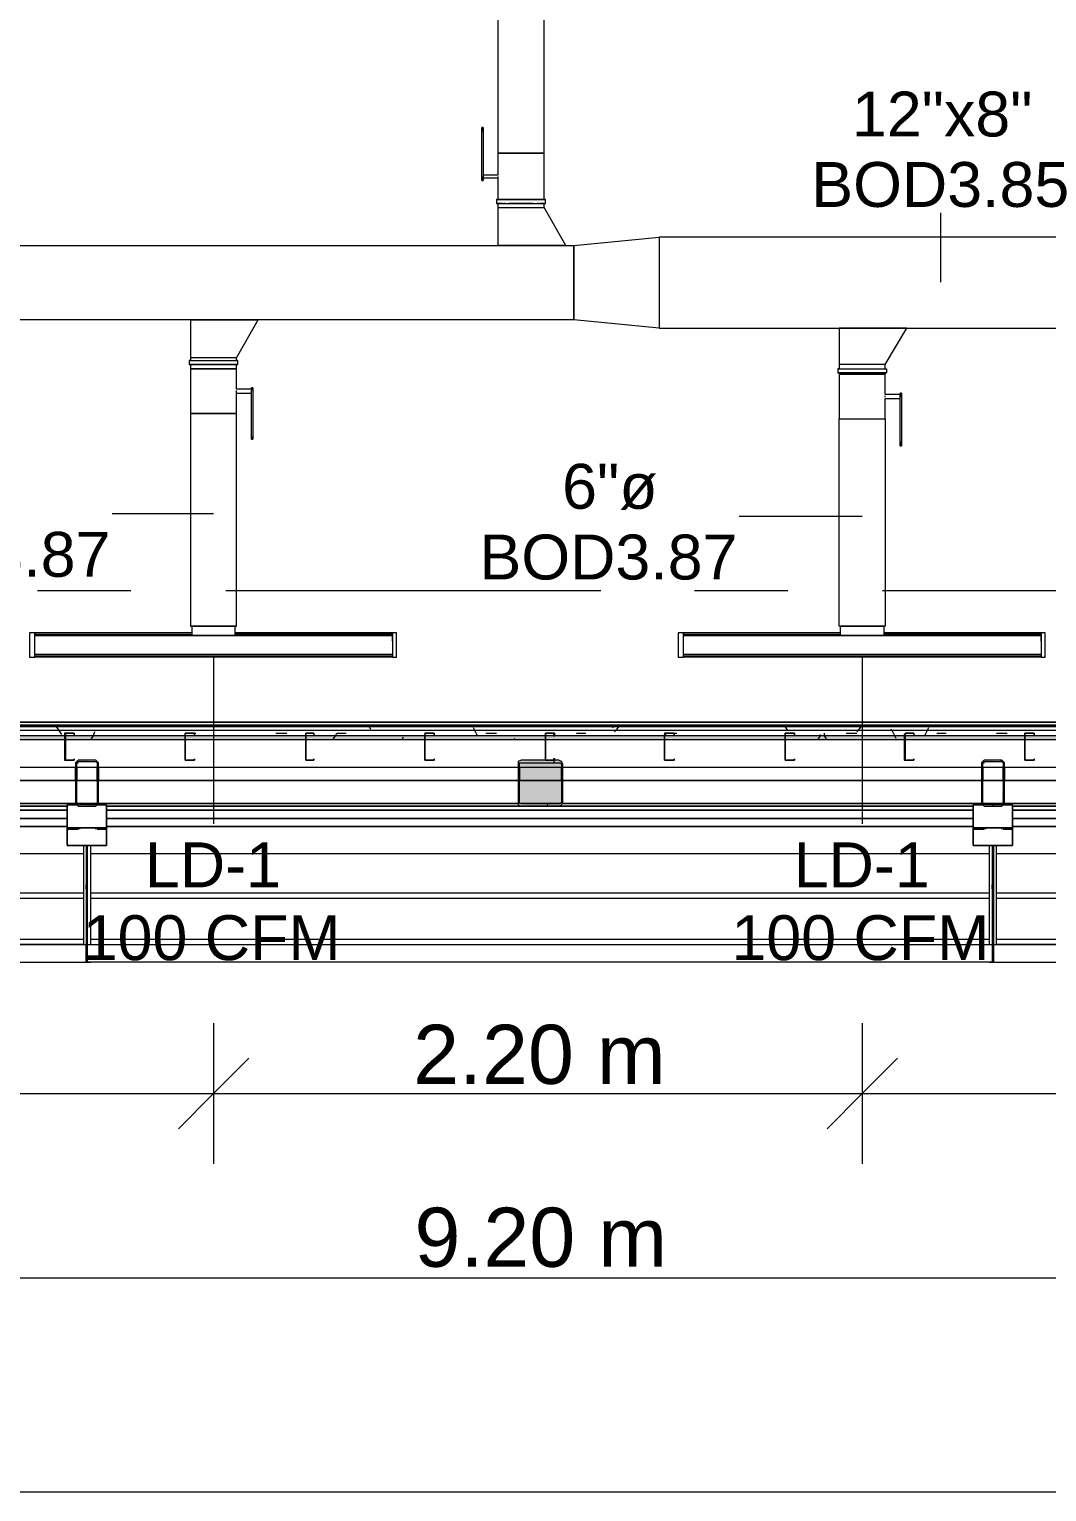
# Model space of a CAD drawing. Header units: metres. Extents: x -2 to 237, y -8 to 52.
# Drawn here: x 47.277 to 50.721, y 7.596 to 12.544 of the extents above; entities that cross this region are included whole.
import ezdxf

# ---------------------------------------------------------------- set-up
doc = ezdxf.new("R2010")
doc.units = ezdxf.units.M
doc.layers.add('HVAC - Ductos', color=5, linetype='Continuous', lineweight=0)
doc.layers.add('PDF3_Text', color=7, linetype='Continuous', lineweight=0)
doc.layers.add('PDF3_Geometry', color=7, linetype='Continuous', lineweight=0, true_color=0xaaaaaa)
doc.layers.add('PDF3_Solid Fills', color=7, linetype='Continuous', lineweight=0, true_color=0xffffff)
doc.styles.add('PDF Helvetica', font='')
doc.styles.get('PDF Helvetica').set_extended_font_data('Helvetica')

msp = doc.modelspace()

# ---------------------------------------------------------------- hatches: boundary and pattern name
at = {"layer": 'PDF3_Solid Fills', "lineweight": 0, "transparency": 33554559}
h = msp.add_hatch(color=256, dxfattribs=at)
h.paths.add_polyline_path([(7.6086, 10.1393), (7.6086, 10.153), (7.0265, 10.153), (7.0265, 10.1393)])
h.paths.add_polyline_path([(57.9571, 10.153), (57.9571, 10.1393), (58.6858, 10.1393), (58.6858, 10.153)])
h.paths.add_polyline_path([(57.1457, 10.153), (57.1457, 10.1393), (57.9525, 10.1393), (57.9525, 10.153)])
h.paths.add_polyline_path([(55.1153, 10.153), (55.1153, 10.1393), (57.1412, 10.1393), (57.1412, 10.153)])
h.paths.add_polyline_path([(53.0849, 10.153), (53.0849, 10.1393), (55.1107, 10.1393), (55.1107, 10.153)])
h.paths.add_polyline_path([(52.2736, 10.153), (52.2736, 10.1393), (53.0803, 10.1393), (53.0803, 10.153)])
h.paths.add_polyline_path([(50.2432, 10.153), (50.2432, 10.1393), (52.2691, 10.1393), (52.2691, 10.153)])
h.paths.add_polyline_path([(47.4015, 10.153), (47.4015, 10.1393), (50.2386, 10.1393), (50.2386, 10.153)])
h.paths.add_polyline_path([(45.3711, 10.153), (45.3711, 10.1393), (47.3969, 10.1393), (47.3969, 10.153)])
h.paths.add_polyline_path([(42.5294, 10.153), (42.5294, 10.1393), (45.3665, 10.1393), (45.3665, 10.153)])
h.paths.add_polyline_path([(40.4989, 10.153), (40.4989, 10.1393), (42.5248, 10.1393), (42.5248, 10.153)])
h.paths.add_polyline_path([(39.6877, 10.153), (39.6877, 10.1393), (40.4943, 10.1393), (40.4943, 10.153)])
h.paths.add_polyline_path([(37.6572, 10.153), (37.6572, 10.1393), (39.6831, 10.1393), (39.6831, 10.153)])
h.paths.add_polyline_path([(35.6268, 10.153), (35.6268, 10.1393), (37.6527, 10.1393), (37.6527, 10.153)])
h.paths.add_polyline_path([(34.8155, 10.153), (34.8155, 10.1393), (35.6222, 10.1393), (35.6222, 10.153)])
h.paths.add_polyline_path([(32.7851, 10.153), (32.7851, 10.1393), (34.8109, 10.1393), (34.8109, 10.153)])
h.paths.add_polyline_path([(30.7546, 10.153), (30.7546, 10.1393), (32.7805, 10.1393), (32.7805, 10.153)])
h.paths.add_polyline_path([(29.9434, 10.153), (29.9434, 10.1393), (30.75, 10.1393), (30.75, 10.153)])
h.paths.add_polyline_path([(27.913, 10.153), (27.913, 10.1393), (29.9388, 10.1393), (29.9388, 10.153)])
h.paths.add_polyline_path([(25.0712, 10.153), (25.0712, 10.1393), (27.9084, 10.1393), (27.9084, 10.153)])
h.paths.add_polyline_path([(23.0408, 10.153), (23.0408, 10.1393), (25.0666, 10.1393), (25.0666, 10.153)])
h.paths.add_polyline_path([(20.1991, 10.153), (20.1991, 10.1393), (23.0362, 10.1393), (23.0362, 10.153)])
h.paths.add_polyline_path([(18.1687, 10.153), (18.1687, 10.1393), (20.1945, 10.1393), (20.1945, 10.153)])
h.paths.add_polyline_path([(17.3574, 10.153), (17.3574, 10.1393), (18.1641, 10.1393), (18.1641, 10.153)])
h.paths.add_polyline_path([(15.327, 10.153), (15.327, 10.1393), (17.3528, 10.1393), (17.3528, 10.153)])
h.paths.add_polyline_path([(13.2966, 10.153), (13.2966, 10.1393), (15.3224, 10.1393), (15.3224, 10.153)])
h.paths.add_polyline_path([(12.4853, 10.153), (12.4853, 10.1393), (13.292, 10.1393), (13.292, 10.153)])
h.paths.add_polyline_path([(10.4548, 10.153), (10.4548, 10.1393), (12.4807, 10.1393), (12.4807, 10.153)])
h.paths.add_polyline_path([(8.4244, 10.153), (8.4244, 10.1393), (10.4502, 10.1393), (10.4502, 10.153)])
h.paths.add_polyline_path([(7.6131, 10.153), (7.6131, 10.1393), (8.4198, 10.1393), (8.4198, 10.153)])
h = msp.add_hatch(color=256, dxfattribs=at)
h.paths.add_polyline_path([(47.5069, 9.9238), (47.5115, 10.066), (47.5069, 10.066)])
h.paths.add_polyline_path([(47.5024, 9.9238), (47.5069, 9.9193), (47.5069, 9.9238)])
h.paths.add_polyline_path([(47.4428, 10.066), (47.5024, 10.0706), (47.4382, 10.0706), (47.4336, 10.066), (47.4336, 9.9238), (47.4382, 10.0614)])
h.paths.add_polyline_path([(47.4428, 9.9193), (47.4428, 9.9238), (47.4382, 9.9238)])
h.paths.add_polyline_path([(47.4428, 9.9193), (47.5018, 9.9147), (47.5024, 9.9147), (47.5024, 9.9193)])
msp.add_hatch(color=256, dxfattribs=at).paths.add_polyline_path([(48.9324, 9.9193), (48.9416, 9.9193), (49.0687, 9.9147), (49.0698, 9.9147), (49.0698, 9.9193), (49.079, 9.9238), (49.0836, 10.066), (49.079, 10.0706), (48.9324, 10.0706)])
h = msp.add_hatch(color=256, dxfattribs=at)
h.paths.add_polyline_path([(50.5778, 10.066), (50.5732, 10.066), (50.5686, 9.9238), (50.5778, 9.9193)])
h.paths.add_polyline_path([(50.509, 10.066), (50.5686, 10.0706), (50.5044, 10.0706), (50.4999, 10.066), (50.4999, 9.9238), (50.5044, 10.0614)])
h.paths.add_polyline_path([(50.509, 9.9193), (50.509, 9.9238), (50.5044, 9.9238)])
h.paths.add_polyline_path([(50.509, 9.9193), (50.5681, 9.9147), (50.5686, 9.9147), (50.5686, 9.9193)])

# ---------------------------------------------------------------- linework, layer by layer
at = {"layer": 'HVAC - Ductos', "lineweight": 0}
for points in [[(48.8636, 12.7701), (48.8636, 12.1239), (48.8636, 12.0505), (48.8132, 12.0505)], [(49.0194, 11.968), (49.0194, 12.1239), (49.0148, 12.1239), (49.0057, 12.1239), (48.9965, 12.1239), (48.9782, 12.1239), (48.9598, 12.1239), (48.9416, 12.1239), (48.9232, 12.1239), (48.9048, 12.1239), (48.8865, 12.1239), (48.8774, 12.1239), (48.8682, 12.1239), (48.8636, 12.1239), (48.8682, 12.1239), (48.8774, 12.1239), (48.8865, 12.1239), (48.9048, 12.1239), (48.9232, 12.1239), (48.9416, 12.1239), (48.9598, 12.1239), (48.9782, 12.1239), (48.9965, 12.1239), (49.0057, 12.1239), (49.0148, 12.1239), (49.0194, 12.1239), (49.0194, 12.7701)], [(48.8132, 12.211), (48.8086, 12.211)], [(48.8086, 12.0459), (48.8086, 12.0414), (48.8086, 12.0368), (48.8086, 12.0322), (48.8086, 12.0368), (48.8086, 12.0414), (48.8086, 12.0459), (48.8086, 12.1972)], [(48.8132, 12.1972), (48.8132, 12.0459), (48.8132, 12.0414), (48.8132, 12.0368), (48.8132, 12.0322), (48.8132, 12.0368), (48.8132, 12.0414)], [(48.8086, 12.0322), (48.8132, 12.0322)], [(48.8132, 12.0459), (48.8132, 12.0414), (48.8636, 12.0414), (48.8636, 11.968)], [(48.8636, 12.0459), (48.8636, 12.0414)], [(48.859, 11.968), (48.859, 11.9543)], [(48.8636, 11.9543), (48.859, 11.9543), (48.8636, 11.9543), (48.8682, 11.9543), (48.882, 11.9543), (48.9003, 11.9543), (48.9186, 11.9543), (48.9416, 11.9543), (48.9644, 11.9543), (48.9828, 11.9543), (49.0011, 11.9543), (49.0148, 11.9543), (49.0194, 11.9543), (49.024, 11.9543), (49.024, 11.968), (49.0194, 11.968), (49.0148, 11.968), (49.0011, 11.968), (48.9828, 11.968), (48.9644, 11.968), (48.9416, 11.968), (48.9186, 11.968), (48.9003, 11.968), (48.882, 11.968), (48.8682, 11.968), (48.8636, 11.968), (48.859, 11.968), (48.8636, 11.968), (48.8682, 11.968), (48.882, 11.968), (48.9003, 11.968), (48.9186, 11.968), (48.9416, 11.968), (48.9644, 11.968), (48.9828, 11.968), (49.0011, 11.968), (49.0148, 11.968), (49.0194, 11.968), (49.024, 11.968)], [(48.8774, 11.9543), (48.8682, 11.9543), (48.8636, 11.9543), (48.8636, 11.9405), (48.8682, 11.9405), (48.8774, 11.9405), (48.8865, 11.9405), (48.9048, 11.9405), (48.9232, 11.9405), (48.9416, 11.9405), (48.9598, 11.9405), (48.9782, 11.9405), (48.9965, 11.9405), (49.0057, 11.9405), (49.0148, 11.9405), (49.0194, 11.9405), (49.0194, 11.9543), (49.0148, 11.9543), (49.0057, 11.9543)], [(48.8636, 11.9405), (48.8636, 11.8122), (48.8728, 11.8122), (48.8865, 11.8122), (48.914, 11.8122), (48.9416, 11.8122), (49.0194, 11.8122), (49.047, 11.8122), (49.0698, 11.8122), (49.0882, 11.8122), (49.0928, 11.8122), (49.0194, 11.9405)], [(48.8865, 11.9543), (48.882, 11.9543)], [(48.9828, 11.9543), (48.9782, 11.9543), (48.9598, 11.9543), (48.9416, 11.9543), (48.9232, 11.9543), (48.9048, 11.9543), (48.9003, 11.9543)], [(48.9094, 11.9405), (48.914, 11.9405)], [(48.969, 11.9405), (48.9736, 11.9405)], [(49.0011, 11.9543), (48.9965, 11.9543)], [(49.0194, 11.9543), (49.024, 11.9543)], [(50.3623, 11.6885), (50.3623, 11.9222)], [(49.0928, 11.8122), (49.0882, 11.8122), (49.0698, 11.8122), (49.047, 11.8122), (49.0194, 11.8122), (48.9416, 11.8122), (48.914, 11.8122), (48.8865, 11.8122), (48.8728, 11.8122), (48.8636, 11.8122)], [(47.979, 11.4318), (48.0524, 11.5602), (48.0478, 11.5602), (48.0294, 11.5602), (48.0065, 11.5602), (47.979, 11.5602), (47.9011, 11.5602), (47.8736, 11.5602), (47.8461, 11.5602), (47.8324, 11.5602), (47.8232, 11.5602), (47.8232, 11.4318)], [(47.8232, 11.5602), (47.8324, 11.5602), (47.8461, 11.5602), (47.8736, 11.5602), (47.9011, 11.5602), (47.979, 11.5602), (48.0065, 11.5602), (48.0294, 11.5602), (48.0478, 11.5602), (48.0524, 11.5602)], [(50.1744, 11.4089), (50.2478, 11.5326), (50.2432, 11.5326), (50.2248, 11.5326), (50.202, 11.5326), (50.1744, 11.5326), (50.0965, 11.5326), (50.069, 11.5326), (50.0416, 11.5326), (50.0278, 11.5326), (50.0186, 11.5326), (50.0186, 11.4089)], [(50.0186, 11.5326), (50.0278, 11.5326), (50.0416, 11.5326), (50.069, 11.5326), (50.0965, 11.5326), (50.1744, 11.5326), (50.202, 11.5326), (50.2248, 11.5326), (50.2432, 11.5326), (50.2478, 11.5326)], [(47.9652, 11.4226), (47.9744, 11.4226), (47.979, 11.4226), (47.979, 11.4318), (47.9744, 11.4318), (47.9652, 11.4318), (47.9561, 11.4318), (47.9378, 11.4318), (47.9194, 11.4318), (47.9011, 11.4318), (47.8828, 11.4318), (47.8644, 11.4318), (47.8461, 11.4318), (47.8369, 11.4318), (47.8278, 11.4318), (47.8232, 11.4318), (47.8232, 11.4226), (47.8278, 11.4226), (47.8369, 11.4226)], [(47.8736, 11.4318), (47.869, 11.4318)], [(47.9332, 11.4318), (47.9286, 11.4318)], [(47.8186, 11.4226), (47.8186, 11.4089)], [(47.8232, 11.4089), (47.8186, 11.4089), (47.8232, 11.4089), (47.8278, 11.4089), (47.8415, 11.4089), (47.8598, 11.4089), (47.8782, 11.4089), (47.9011, 11.4089), (47.924, 11.4089), (47.9424, 11.4089), (47.9606, 11.4089), (47.9744, 11.4089), (47.979, 11.4089), (47.9836, 11.4089), (47.9836, 11.4226), (47.979, 11.4226)], [(47.8232, 11.4226), (47.8186, 11.4226), (47.8232, 11.4226), (47.8278, 11.4226), (47.8415, 11.4226), (47.8598, 11.4226), (47.8782, 11.4226), (47.9011, 11.4226), (47.924, 11.4226), (47.9424, 11.4226), (47.9606, 11.4226), (47.9744, 11.4226), (47.979, 11.4226), (47.9836, 11.4226)], [(48.0294, 11.166), (48.0294, 11.3218), (48.0294, 11.3264), (48.0294, 11.331), (48.0294, 11.3264), (48.0294, 11.3218), (48.0294, 11.3264), (47.979, 11.3264), (47.979, 11.3951), (47.9744, 11.3951), (47.9652, 11.3951), (47.9561, 11.3951), (47.9378, 11.3951), (47.9194, 11.3951), (47.9011, 11.3951), (47.8828, 11.3951), (47.8644, 11.3951), (47.8461, 11.3951), (47.8369, 11.3951), (47.8278, 11.3951), (47.8232, 11.3951), (47.8232, 11.2439), (47.8278, 11.2439), (47.8369, 11.2439), (47.8461, 11.2439), (47.8644, 11.2439), (47.8828, 11.2439), (47.9011, 11.2439), (47.9194, 11.2439), (47.9378, 11.2439), (47.9561, 11.2439), (47.9652, 11.2439), (47.9744, 11.2439), (47.979, 11.2439), (47.979, 11.3126), (48.0294, 11.3126)], [(47.8415, 11.4226), (47.8461, 11.4226)], [(47.8598, 11.4226), (47.8644, 11.4226), (47.8828, 11.4226), (47.9011, 11.4226), (47.9194, 11.4226), (47.9378, 11.4226), (47.9424, 11.4226)], [(47.9561, 11.4226), (47.9606, 11.4226)], [(47.979, 11.4089), (47.9836, 11.4089)], [(50.1744, 11.3951), (50.179, 11.3951), (50.179, 11.3814), (50.1744, 11.3814), (50.1699, 11.3814), (50.1561, 11.3814), (50.1378, 11.3814), (50.1194, 11.3814), (50.0965, 11.3814), (50.0736, 11.3814), (50.0553, 11.3814), (50.037, 11.3814), (50.0232, 11.3814), (50.0186, 11.3814), (50.014, 11.3814), (50.0186, 11.3814), (50.0232, 11.3814), (50.0186, 11.3814), (50.0232, 11.3814), (50.0324, 11.3814), (50.0416, 11.3814), (50.0599, 11.3814), (50.0782, 11.3814), (50.0965, 11.3814), (50.1148, 11.3814), (50.1332, 11.3814), (50.1516, 11.3814), (50.1607, 11.3814), (50.1699, 11.3814), (50.1744, 11.3814)], [(50.014, 11.3951), (50.014, 11.3814)], [(50.0186, 11.3951), (50.014, 11.3951), (50.0186, 11.3951), (50.0232, 11.3951), (50.037, 11.3951), (50.0553, 11.3951), (50.0736, 11.3951), (50.0965, 11.3951), (50.1194, 11.3951), (50.1378, 11.3951), (50.1561, 11.3951), (50.1699, 11.3951), (50.1744, 11.3951), (50.179, 11.3951)], [(50.1607, 11.3951), (50.1699, 11.3951), (50.1744, 11.3951), (50.1744, 11.4089), (50.1699, 11.4089), (50.1607, 11.4089), (50.1516, 11.4089), (50.1332, 11.4089), (50.1148, 11.4089), (50.0965, 11.4089), (50.0782, 11.4089), (50.0599, 11.4089), (50.0416, 11.4089), (50.0324, 11.4089), (50.0232, 11.4089), (50.0186, 11.4089), (50.0186, 11.3951), (50.0232, 11.3951), (50.0324, 11.3951)], [(50.2248, 11.2989), (50.2248, 11.3034), (50.2248, 11.308), (50.1744, 11.308), (50.1744, 11.3768), (50.1699, 11.3768), (50.1744, 11.3768), (50.1699, 11.3768), (50.1607, 11.3768), (50.1516, 11.3768), (50.1332, 11.3768), (50.1148, 11.3768), (50.0965, 11.3768), (50.0782, 11.3768), (50.0599, 11.3768), (50.0416, 11.3768), (50.0324, 11.3768), (50.0232, 11.3768), (50.0186, 11.3768), (50.0232, 11.3768), (50.0186, 11.3768), (50.0232, 11.3768), (50.0324, 11.3768), (50.0416, 11.3768), (50.0599, 11.3768), (50.0782, 11.3768), (50.0965, 11.3768), (50.1148, 11.3768), (50.1332, 11.3768), (50.1516, 11.3768), (50.1607, 11.3768), (50.1699, 11.3768), (50.1744, 11.3768), (50.1744, 11.3814), (50.1699, 11.3814), (50.1744, 11.3814), (50.179, 11.3814)], [(50.0186, 11.3814), (50.0186, 11.3768), (50.0186, 11.2255), (50.0232, 11.2255), (50.0324, 11.2255), (50.0416, 11.2255), (50.0599, 11.2255), (50.0782, 11.2255), (50.0965, 11.2255), (50.1148, 11.2255), (50.1332, 11.2255), (50.1516, 11.2255), (50.1607, 11.2255), (50.1699, 11.2255), (50.1744, 11.2255), (50.1744, 10.5243), (50.1699, 10.5243), (50.1699, 10.4922), (50.1607, 10.4922), (50.147, 10.4922), (50.1332, 10.4922), (50.1148, 10.4922), (50.0965, 10.4922), (50.0782, 10.4922), (50.0599, 10.4922), (50.0416, 10.4922), (50.0324, 10.4922), (50.0232, 10.4922), (50.0232, 10.5243), (50.0324, 10.5243), (50.0416, 10.5243), (50.0599, 10.5243), (50.0782, 10.5243), (50.0965, 10.5243), (50.1148, 10.5243), (50.1332, 10.5243), (50.147, 10.5243), (50.1607, 10.5243), (50.1699, 10.5243)], [(50.037, 11.3951), (50.0416, 11.3951)], [(50.0553, 11.3951), (50.0599, 11.3951), (50.0782, 11.3951), (50.0965, 11.3951), (50.1148, 11.3951), (50.1332, 11.3951), (50.1378, 11.3951)], [(50.069, 11.4089), (50.0644, 11.4089)], [(50.1286, 11.4089), (50.124, 11.4089)], [(50.1516, 11.3951), (50.1561, 11.3951)], [(47.979, 11.3126), (47.979, 11.3172), (47.979, 11.3218)], [(48.034, 11.331), (48.0294, 11.331)], [(48.034, 11.3218), (48.034, 11.3264), (48.034, 11.331), (48.034, 11.3264), (48.034, 11.3218), (48.034, 11.166)], [(50.1744, 10.5243), (50.1699, 10.5243), (50.1607, 10.5243), (50.1516, 10.5243), (50.1332, 10.5243), (50.1148, 10.5243), (50.0965, 10.5243), (50.0782, 10.5243), (50.0599, 10.5243), (50.0416, 10.5243), (50.0324, 10.5243), (50.0232, 10.5243), (50.0186, 10.5243), (50.0186, 11.2255), (50.0232, 11.2255), (50.0324, 11.2255), (50.0416, 11.2255), (50.0599, 11.2255), (50.0782, 11.2255), (50.0965, 11.2255), (50.1148, 11.2255), (50.1332, 11.2255), (50.1516, 11.2255), (50.1607, 11.2255), (50.1699, 11.2255), (50.1744, 11.2255), (50.1744, 11.2943), (50.2248, 11.2943)], [(50.1744, 11.2989), (50.1744, 11.3034)], [(50.2294, 11.3126), (50.2248, 11.3126)], [(50.2248, 11.1476), (50.2248, 11.2989), (50.2248, 11.3034), (50.2248, 11.308), (50.2248, 11.3126), (50.2248, 11.308), (50.2248, 11.3034)], [(50.2294, 11.2989), (50.2294, 11.3034), (50.2294, 11.308), (50.2294, 11.3126), (50.2294, 11.308), (50.2294, 11.3034), (50.2294, 11.2989), (50.2294, 11.1476)], [(48.0294, 11.1568), (48.034, 11.1568)], [(50.2248, 11.1339), (50.2248, 11.1384), (50.2248, 11.1339)], [(50.2248, 11.1339), (50.2294, 11.1339)], [(50.2294, 11.1339), (50.2294, 11.1384), (50.2294, 11.1339)], [(47.9011, 10.9047), (47.5574, 10.9047)], [(50.0965, 10.8956), (49.6794, 10.8956)], [(47.2961, 10.4738), (47.2961, 10.4784), (47.2961, 10.483), (47.2961, 10.5014), (47.2961, 10.4968), (47.8278, 10.4968)], [(47.8278, 10.5014), (47.2961, 10.5014)], [(47.979, 10.5243), (47.9744, 10.5243), (47.9652, 10.5243), (47.9515, 10.5243), (47.9378, 10.5243), (47.9194, 10.5243), (47.9011, 10.5243), (47.8828, 10.5243), (47.8644, 10.5243), (47.8461, 10.5243), (47.8369, 10.5243), (47.8278, 10.5243), (47.8278, 10.4922), (47.8369, 10.4922), (47.8461, 10.4922), (47.8644, 10.4922), (47.8828, 10.4922), (47.9011, 10.4922), (47.9194, 10.4922), (47.9378, 10.4922), (47.9515, 10.4922), (47.9652, 10.4922), (47.9744, 10.4922), (47.9744, 10.5243)], [(48.5061, 10.4738), (48.5061, 10.4784), (48.5061, 10.483), (48.5061, 10.5014), (48.5061, 10.4968), (47.9744, 10.4968)], [(48.5061, 10.5014), (47.9744, 10.5014)], [(49.4916, 10.4738), (49.4916, 10.4784), (49.4916, 10.483), (49.4916, 10.5014), (49.4916, 10.4968), (50.0232, 10.4968)], [(50.0232, 10.5014), (49.4916, 10.5014)], [(50.7016, 10.4738), (50.7016, 10.4784), (50.7016, 10.483), (50.7016, 10.5014), (50.7016, 10.4968), (50.1699, 10.4968)], [(50.7016, 10.5014), (50.1699, 10.5014)], [(47.2961, 10.4784), (47.2961, 10.483), (47.2961, 10.4876)], [(48.5061, 10.451), (48.5061, 10.4418), (48.5061, 10.4234), (48.5061, 10.4188), (47.2961, 10.4188), (47.2961, 10.4234), (47.2961, 10.4418), (47.2961, 10.451)], [(47.2961, 10.4372), (47.2961, 10.4418), (47.2961, 10.4464)], [(48.5061, 10.4876), (48.5061, 10.483), (48.5061, 10.4784)], [(48.5061, 10.4464), (48.5061, 10.4418), (48.5061, 10.4372)], [(49.4916, 10.4784), (49.4916, 10.483), (49.4916, 10.4876)], [(50.7016, 10.451), (50.7016, 10.4418), (50.7016, 10.4234), (50.7016, 10.4188), (49.4916, 10.4188), (49.4916, 10.4234), (49.4916, 10.4418), (49.4916, 10.451)], [(49.4916, 10.4372), (49.4916, 10.4418), (49.4916, 10.4464)], [(50.7016, 10.4876), (50.7016, 10.483), (50.7016, 10.4784)], [(50.7016, 10.4464), (50.7016, 10.4418), (50.7016, 10.4372)], [(47.2961, 10.4234), (48.5061, 10.4234)], [(47.9011, 10.4188), (47.9011, 9.8551)], [(49.4916, 10.4234), (50.7016, 10.4234)], [(50.0965, 10.4188), (50.0965, 9.8551)]]:
    msp.add_lwpolyline(points, dxfattribs=at)
for points in [[(48.8086, 12.1972), (48.8086, 12.2018), (48.8086, 12.2064), (48.8086, 12.211), (48.8086, 12.2064), (48.8086, 12.2018)], [(48.8132, 12.1972), (48.8132, 12.2018), (48.8132, 12.2064), (48.8132, 12.211), (48.8132, 12.2064), (48.8132, 12.2018)], [(50.8712, 11.8397), (49.409, 11.8397), (49.409, 11.5326), (50.8712, 11.5326), (50.8712, 11.8397), (51.0224, 11.991), (51.0224, 11.5326), (50.8712, 11.5326)], [(48.8636, 11.968), (48.8682, 11.968), (48.8774, 11.968), (48.8865, 11.968), (48.9048, 11.968), (48.9232, 11.968), (48.9416, 11.968), (48.9598, 11.968), (48.9782, 11.968), (48.9965, 11.968), (49.0057, 11.968), (49.0148, 11.968), (49.0194, 11.968), (49.0148, 11.968), (49.0057, 11.968), (48.9965, 11.968), (48.9782, 11.968), (48.9598, 11.968), (48.9416, 11.968), (48.9232, 11.968), (48.9048, 11.968), (48.8865, 11.968), (48.8774, 11.968), (48.8682, 11.968), (48.8636, 11.968), (48.8682, 11.968), (48.8774, 11.968), (48.8865, 11.968), (48.9048, 11.968), (48.9232, 11.968), (48.9416, 11.968), (48.9598, 11.968), (48.9782, 11.968), (48.9965, 11.968), (49.0057, 11.968), (49.0148, 11.968), (49.0194, 11.968), (49.0148, 11.968), (49.0057, 11.968), (48.9965, 11.968), (48.9782, 11.968), (48.9598, 11.968), (48.9416, 11.968), (48.9232, 11.968), (48.9048, 11.968), (48.8865, 11.968), (48.8774, 11.968), (48.8682, 11.968)], [(49.0194, 11.968), (49.0148, 11.968), (49.0057, 11.968), (48.9965, 11.968), (48.9782, 11.968), (48.9598, 11.968), (48.9416, 11.968), (48.9232, 11.968), (48.9048, 11.968), (48.8865, 11.968), (48.8774, 11.968), (48.8682, 11.968), (48.8636, 11.968), (48.8682, 11.968), (48.8774, 11.968), (48.8865, 11.968), (48.9048, 11.968), (48.9232, 11.968), (48.9416, 11.968), (48.9598, 11.968), (48.9782, 11.968), (48.9965, 11.968), (49.0057, 11.968), (49.0148, 11.968)], [(49.409, 11.8397), (49.409, 11.5326), (49.1203, 11.5602), (49.1203, 11.8122)], [(45.0273, 11.8122), (49.1203, 11.8122), (49.1203, 11.5602), (45.0273, 11.5602)], [(47.979, 11.4089), (47.9744, 11.4089), (47.9652, 11.4089), (47.9561, 11.4089), (47.9378, 11.4089), (47.9194, 11.4089), (47.9011, 11.4089), (47.8828, 11.4089), (47.8644, 11.4089), (47.8461, 11.4089), (47.8369, 11.4089), (47.8278, 11.4089), (47.8232, 11.4089), (47.8232, 11.3951), (47.8278, 11.3951), (47.8369, 11.3951), (47.8461, 11.3951), (47.8644, 11.3951), (47.8828, 11.3951), (47.9011, 11.3951), (47.9194, 11.3951), (47.9378, 11.3951), (47.9561, 11.3951), (47.9652, 11.3951), (47.9744, 11.3951), (47.979, 11.3951)], [(47.979, 11.2439), (47.9744, 11.2439), (47.9652, 11.2439), (47.9561, 11.2439), (47.9378, 11.2439), (47.9194, 11.2439), (47.9011, 11.2439), (47.8828, 11.2439), (47.8644, 11.2439), (47.8461, 11.2439), (47.8369, 11.2439), (47.8278, 11.2439), (47.8232, 11.2439), (47.8232, 10.5243), (47.8278, 10.5243), (47.8369, 10.5243), (47.8461, 10.5243), (47.8644, 10.5243), (47.8828, 10.5243), (47.9011, 10.5243), (47.9194, 10.5243), (47.9378, 10.5243), (47.9561, 10.5243), (47.9652, 10.5243), (47.9744, 10.5243), (47.979, 10.5243)], [(48.0294, 11.166), (48.0294, 11.1614), (48.0294, 11.1568), (48.0294, 11.1614)], [(48.034, 11.166), (48.034, 11.1614), (48.034, 11.1568), (48.034, 11.1614)], [(50.2248, 11.1476), (50.2248, 11.143), (50.2248, 11.1384), (50.2248, 11.1339), (50.2248, 11.1384), (50.2248, 11.143)], [(50.2294, 11.1476), (50.2294, 11.143), (50.2294, 11.1384), (50.2294, 11.1339), (50.2294, 11.1384), (50.2294, 11.143)], [(47.2778, 10.4188), (47.2961, 10.4188), (47.2961, 10.5014), (47.2778, 10.5014)], [(47.2961, 10.4922), (48.5061, 10.4922)], [(48.5061, 10.428), (47.2961, 10.428), (47.2961, 10.4922), (48.5061, 10.4922)], [(48.5198, 10.4188), (48.5198, 10.5014), (48.5061, 10.5014), (48.5061, 10.4188)], [(49.4732, 10.4188), (49.4916, 10.4188), (49.4916, 10.5014), (49.4732, 10.5014)], [(49.4916, 10.4922), (50.7016, 10.4922)], [(50.7016, 10.428), (49.4916, 10.428), (49.4916, 10.4922), (50.7016, 10.4922)], [(50.7153, 10.4188), (50.7153, 10.5014), (50.7016, 10.5014), (50.7016, 10.4188)]]:
    msp.add_lwpolyline(points, close=True, dxfattribs=at)
at = {"layer": 'HVAC - Ductos', "color": 252, "lineweight": 0, "true_color": 0x939598}
for points in [[(47.9011, 9.1814), (47.9011, 8.943), (47.9011, 8.7047)], [(50.0965, 9.1814), (50.0965, 8.943), (50.0965, 8.7047)], [(48.0202, 9.0622), (47.9011, 8.943), (47.7819, 8.8238)], [(50.2157, 9.0622), (50.0965, 8.943), (49.9774, 8.8238)], [(29.3934, 8.943), (31.8455, 8.943), (33.9126, 8.943), (35.2051, 8.943), (36.5205, 8.943), (38.716, 8.943), (40.9114, 8.943), (43.1711, 8.943), (44.4086, 8.943), (45.701, 8.943), (47.9011, 8.943), (50.0965, 8.943), (52.1774, 8.943), (53.6074, 8.943), (56.0183, 8.943)], [(7.3656, 8.3196), (16.8074, 8.3196), (26.0062, 8.3196), (35.2051, 8.3196), (44.4086, 8.3196), (53.6074, 8.3196), (58.4429, 8.3196)], [(7.3656, 7.5955), (58.4429, 7.5955)]]:
    msp.add_lwpolyline(points, dxfattribs=at)
at = {"layer": 'PDF3_Geometry', "lineweight": 0}
for points in [[(44.8348, 23.9902), (44.8348, 23.9857), (45.261, 23.9857), (45.3756, 23.9857), (45.3756, 24.1094), (44.8348, 24.1094), (44.8348, 34.0599), (45.3206, 34.0599), (45.3206, 34.1699), (58.6399, 34.1699), (58.6399, 24.0086), (57.0037, 24.0086), (57.0037, 23.9902), (58.6399, 23.9902), (58.6399, 22.5006), (57.5812, 22.5006), (57.5812, 22.4869), (58.6399, 22.4869), (58.6399, 10.1851), (7.0265, 10.1851)], [(58.6537, 22.4869), (58.6537, 10.1851), (58.6537, 10.1714), (7.0265, 10.1714)], [(7.0265, 10.0476), (58.7775, 10.0476), (58.7775, 10.0706), (58.7775, 10.1393), (58.7775, 10.1851), (58.7775, 10.4784), (58.7775, 10.8818), (58.7775, 11.2897), (58.7775, 11.693)], [(47.6215, 10.6434), (47.3052, 10.6434)], [(49.212, 10.6434), (47.9424, 10.6434)], [(49.8444, 10.6434), (49.5282, 10.6434)], [(51.4349, 10.6434), (50.1653, 10.6434)], [(44.5094, 10.1851), (53.5065, 10.1851)], [(53.5065, 10.1851), (44.5094, 10.1851)], [(44.5094, 10.1851), (53.5065, 10.1851)], [(44.5094, 10.1851), (53.5065, 10.1851)], [(47.3969, 10.153), (46.9936, 10.153), (46.5856, 10.153), (46.1823, 10.153), (45.7744, 10.153), (45.3711, 10.153)], [(50.2386, 10.153), (49.8353, 10.153), (49.4274, 10.153), (49.024, 10.153), (48.6161, 10.153), (48.2128, 10.153), (47.8048, 10.153), (47.4015, 10.153)], [(52.2691, 10.153), (51.8657, 10.153), (51.4578, 10.153), (51.0545, 10.153), (50.6465, 10.153), (50.2432, 10.153)], [(47.3969, 10.1393), (46.9936, 10.1393), (46.5856, 10.1393), (46.1823, 10.1393), (45.7744, 10.1393), (45.3711, 10.1393)], [(50.2386, 10.1393), (49.8353, 10.1393), (49.4274, 10.1393), (49.024, 10.1393), (48.6161, 10.1393), (48.2128, 10.1393), (47.8048, 10.1393), (47.4015, 10.1393)], [(52.2691, 10.1393), (51.8657, 10.1393), (51.4578, 10.1393), (51.0545, 10.1393), (50.6465, 10.1393), (50.2432, 10.1393)], [(47.4336, 10.0018), (47.4336, 10.0476)], [(47.4382, 10.0476), (47.4382, 10.0018)], [(47.5069, 10.0018), (47.5069, 10.0476)], [(47.5115, 10.0476), (47.5115, 10.0018)], [(49.024, 10.0706), (48.9416, 10.0706), (48.9324, 10.066), (48.9324, 10.0568), (48.9324, 9.9284), (48.9324, 9.9193), (48.9416, 9.9147), (49.0698, 9.9147), (49.079, 9.9193), (49.0836, 9.9284), (49.0836, 10.0568), (49.079, 10.066), (49.0698, 10.0706), (49.0561, 10.0706)], [(48.9324, 10.0476), (48.9324, 10.0018)], [(48.937, 10.0476), (48.937, 10.0018)], [(49.0516, 10.0614), (49.0561, 10.0706)], [(49.079, 10.0018), (49.079, 10.0476)], [(49.0836, 10.0018), (49.0836, 10.0476)], [(50.4999, 10.0476), (50.4999, 10.0018), (50.5044, 10.0064)], [(50.5044, 10.0476), (50.5044, 10.0018)], [(50.564, 10.066), (50.5686, 10.0706)], [(50.5732, 10.0018), (50.5732, 10.0476)], [(50.5778, 10.0476), (50.5778, 10.0018)], [(47.5069, 10.0247), (47.5115, 10.0293)], [(47.4336, 9.956), (47.4382, 9.9606)], [(48.9324, 9.9422), (48.937, 9.9468)], [(49.079, 9.9651), (49.0836, 9.9697)], [(50.5732, 9.956), (50.5778, 9.956)], [(47.4611, 9.7818), (47.4474, 9.7818), (47.4428, 9.7818), (47.4382, 9.7818), (47.4428, 9.7818), (47.4474, 9.7818), (47.5024, 9.7818), (47.5069, 9.7818), (47.5024, 9.7818), (47.5069, 9.7818), (47.5024, 9.7818), (47.4474, 9.7818), (47.4428, 9.7818), (47.4382, 9.7818), (47.4428, 9.7818), (47.4474, 9.7818), (47.4061, 9.7818), (47.4061, 9.7864), (47.4061, 9.8322), (47.4061, 9.8368), (47.4061, 9.8414), (47.4061, 9.8459), (47.4061, 9.9147), (47.4061, 9.9193), (47.4382, 9.9193), (47.4061, 9.9193), (47.4061, 9.9147), (47.4061, 9.8459), (47.4061, 9.8414), (47.4061, 9.8368), (47.4061, 9.8322), (47.4061, 9.7864), (47.4061, 9.7818), (47.4474, 9.7818), (47.4611, 9.7818), (47.4702, 9.7818), (47.4748, 9.7818), (47.4886, 9.7818), (47.4748, 9.7818)], [(49.0286, 9.9147), (49.0332, 9.9238)], [(50.5365, 9.9147), (50.5411, 9.9193)], [(53.5982, 9.7818), (53.5982, 9.4472), (50.5503, 9.4472), (50.5503, 9.7818), (50.564, 9.7818), (50.6053, 9.7818), (50.6053, 9.7864), (50.6053, 9.8322), (50.6053, 9.8368), (50.6053, 9.8414), (50.6053, 9.8459), (50.6053, 9.9147), (50.6053, 9.9193), (50.5732, 9.9193), (50.6053, 9.9193), (50.6053, 9.9147), (50.6053, 9.8459), (50.6053, 9.8414), (50.6053, 9.8368), (50.6053, 9.8322), (50.6053, 9.7864), (50.6053, 9.7818), (50.564, 9.7818), (50.5503, 9.7818)], [(47.4474, 9.8368), (47.4474, 9.8414)], [(47.4474, 9.8368), (47.4474, 9.8414)], [(47.4474, 9.8414), (47.4474, 9.8368)], [(47.4474, 9.8414), (47.4474, 9.8368)], [(47.5024, 9.8368), (47.5024, 9.8414)], [(47.5024, 9.8368), (47.5024, 9.8414)], [(47.5024, 9.8368), (47.5024, 9.8414)], [(47.5024, 9.8368), (47.5024, 9.8414)], [(48.969, 9.8459), (49.0424, 9.8459)], [(50.5136, 9.8368), (50.5136, 9.8414)], [(50.5136, 9.8368), (50.5136, 9.8414)], [(50.5136, 9.8414), (50.5136, 9.8368)], [(50.5136, 9.8414), (50.5136, 9.8368)], [(50.5686, 9.8368), (50.5686, 9.8414)], [(50.5686, 9.8368), (50.5686, 9.8414)], [(50.5686, 9.8368), (50.5686, 9.8414)], [(50.5686, 9.8368), (50.5686, 9.8414)], [(38.2714, 9.4472), (41.3469, 9.4472), (41.3423, 9.4472), (44.4131, 9.4472), (44.404, 9.4472), (47.4748, 9.4472), (47.4702, 9.4472), (50.5411, 9.4472), (50.5365, 9.4472), (53.6074, 9.4472), (53.6074, 9.7818), (53.5937, 9.7818), (53.5982, 9.7818), (53.5845, 9.7818), (53.6349, 9.7818), (53.6257, 9.7818), (53.6349, 9.7818), (53.6212, 9.7818), (53.6074, 9.7818), (53.6074, 9.4472), (55.9129, 9.4472)], [(44.404, 9.3876), (47.4748, 9.3876), (47.4748, 9.3922), (47.4748, 9.406), (47.4748, 9.4151), (47.4748, 9.4334), (47.4748, 9.4472), (47.4748, 9.7818), (47.4702, 9.7818), (47.4611, 9.7818), (47.4611, 9.4472), (44.4223, 9.4472)], [(47.4611, 9.7543), (44.4223, 9.7543)], [(47.4565, 9.7818), (47.4474, 9.7818), (47.4565, 9.7818)], [(47.4565, 9.7818), (47.4474, 9.7818), (47.4565, 9.7818)], [(47.484, 9.7818), (47.484, 9.4472), (50.5274, 9.4472), (50.5274, 9.7818), (50.5365, 9.7818), (50.5411, 9.7818), (50.5411, 9.4472), (50.5411, 9.4334), (50.5411, 9.4151), (50.5411, 9.406), (50.5411, 9.3922), (50.5411, 9.3876), (47.4702, 9.3876), (47.4702, 9.3922), (47.4702, 9.406), (47.4702, 9.4151), (47.4702, 9.4334), (47.4702, 9.4472), (47.4748, 9.4472)], [(47.4702, 9.7818), (47.4702, 9.4472)], [(50.5274, 9.7543), (47.484, 9.7543)], [(50.5411, 9.7818), (50.5549, 9.7818), (50.5411, 9.7818), (50.5365, 9.7818), (50.5274, 9.7818), (50.5136, 9.7818), (50.509, 9.7818), (50.5044, 9.7818), (50.509, 9.7818), (50.5136, 9.7818), (50.5686, 9.7818), (50.5732, 9.7818), (50.5686, 9.7818), (50.564, 9.7818), (50.5136, 9.7818), (50.5274, 9.7818)], [(50.5228, 9.7818), (50.5136, 9.7818), (50.5228, 9.7818)], [(50.5228, 9.7818), (50.5136, 9.7818), (50.5228, 9.7818)], [(50.5365, 9.7818), (50.5365, 9.4472)], [(53.5982, 9.7543), (50.5503, 9.7543)], [(44.4223, 9.6214), (47.4611, 9.6214)], [(47.4611, 9.603), (44.4223, 9.603)], [(47.4702, 9.6351), (47.4702, 9.6488)], [(47.484, 9.6214), (50.5274, 9.6214)], [(50.5274, 9.603), (47.484, 9.603)], [(50.5365, 9.6351), (50.5365, 9.6488)], [(50.5503, 9.6214), (53.5982, 9.6214)], [(53.5982, 9.603), (50.5503, 9.603)], [(44.4223, 9.4655), (47.4611, 9.4655)], [(47.484, 9.4655), (50.5274, 9.4655)], [(50.5503, 9.4655), (53.5982, 9.4655)], [(50.5411, 9.4472), (50.5365, 9.4472), (50.5365, 9.4334), (50.5365, 9.4151), (50.5365, 9.406), (50.5365, 9.3922), (50.5365, 9.3876), (53.6074, 9.3876), (53.6074, 9.3922), (53.6074, 9.406), (53.6074, 9.4151), (53.6074, 9.4334), (53.6074, 9.4472), (53.6074, 9.4334), (53.6074, 9.4151), (53.6074, 9.406), (53.6074, 9.3922), (53.6074, 9.3876), (53.5982, 9.3876)], [(47.4611, 9.3876), (47.4702, 9.3876)], [(47.4748, 9.3876), (47.484, 9.3876)], [(50.5274, 9.3876), (50.5365, 9.3876)], [(50.5411, 9.3876), (50.5503, 9.3876)]]:
    msp.add_lwpolyline(points, dxfattribs=at)
for points in [[(44.5094, 10.1988), (53.5065, 10.1988)], [(44.5094, 10.1988), (53.5065, 10.1988)], [(44.5094, 10.1897), (53.5065, 10.1897)], [(44.5094, 10.1897), (53.5065, 10.1897)], [(53.5065, 10.1851), (44.5094, 10.1851)], [(47.429, 10.1622), (47.4015, 10.1622), (47.3969, 10.1622), (47.3969, 10.1576), (47.3969, 10.0706), (47.4015, 10.0706), (47.429, 10.0706), (47.429, 10.0751), (47.429, 10.0706), (47.4015, 10.0706), (47.4015, 10.1576), (47.4015, 10.1622), (47.429, 10.1622), (47.429, 10.153)], [(47.8369, 10.1622), (47.8048, 10.1622), (47.8048, 10.1576), (47.8048, 10.0706), (47.8369, 10.0706), (47.8369, 10.0751), (47.8369, 10.0706), (47.8048, 10.0706), (47.8048, 10.1576), (47.8048, 10.1622), (47.8369, 10.1622), (47.8369, 10.153)], [(48.2402, 10.1622), (48.2128, 10.1622), (48.2128, 10.1576), (48.2128, 10.0706), (48.2402, 10.0706), (48.2402, 10.0751), (48.2402, 10.0706), (48.2128, 10.0706), (48.2128, 10.1576), (48.2128, 10.1622), (48.2402, 10.1622), (48.2402, 10.153)], [(48.6482, 10.1622), (48.6207, 10.1622), (48.6161, 10.1622), (48.6161, 10.1576), (48.6161, 10.0706), (48.6207, 10.0706), (48.6482, 10.0706), (48.6482, 10.0751), (48.6482, 10.0706), (48.6207, 10.0706), (48.6161, 10.0706), (48.6161, 10.1576), (48.6207, 10.1622), (48.6482, 10.1622), (48.6482, 10.153)], [(49.0561, 10.1622), (49.024, 10.1622), (49.024, 10.1576), (49.024, 10.0706), (49.0561, 10.0706), (49.0561, 10.0751), (49.0516, 10.0751), (49.0516, 10.0706), (49.024, 10.0706), (49.024, 10.1576), (49.024, 10.1622), (49.0516, 10.1622), (49.0516, 10.153), (49.0561, 10.153)], [(49.4594, 10.1622), (49.432, 10.1622), (49.4274, 10.1622), (49.4274, 10.1576), (49.4274, 10.0706), (49.432, 10.0706), (49.4594, 10.0706), (49.4594, 10.0751), (49.4594, 10.0706), (49.432, 10.0706), (49.4274, 10.0706), (49.4274, 10.1576), (49.432, 10.1576), (49.432, 10.1622), (49.4594, 10.1622), (49.4594, 10.153)], [(49.8674, 10.1622), (49.8353, 10.1622), (49.8353, 10.1576), (49.8353, 10.0706), (49.8674, 10.0706), (49.8674, 10.0751), (49.8674, 10.0706), (49.8353, 10.0706), (49.8353, 10.1576), (49.8353, 10.1622), (49.8674, 10.1622), (49.8674, 10.153)], [(50.2707, 10.1622), (50.2432, 10.1622), (50.2386, 10.1576), (50.2386, 10.0706), (50.2432, 10.0706), (50.2707, 10.0706), (50.2707, 10.0751), (50.2707, 10.0706), (50.2432, 10.0706), (50.2432, 10.1576), (50.2432, 10.1622), (50.2707, 10.1622), (50.2707, 10.153)], [(50.6786, 10.1622), (50.6465, 10.1622), (50.6465, 10.1576), (50.6465, 10.0706), (50.6786, 10.0706), (50.6786, 10.0751), (50.6786, 10.0706), (50.6465, 10.0706), (50.6465, 10.1576), (50.6465, 10.1622), (50.6786, 10.1622), (50.6786, 10.153)], [(47.5115, 10.0614), (47.5069, 10.066), (47.5024, 10.0706), (47.4428, 10.0706), (47.4382, 10.066), (47.4336, 10.0614), (47.4336, 9.9238), (47.4382, 9.9193), (47.4428, 9.9147), (47.5024, 9.9147), (47.5069, 9.9193), (47.5115, 9.9238)], [(47.4428, 10.066), (47.5024, 10.066), (47.5069, 10.0614), (47.5069, 9.9238), (47.5024, 9.9193), (47.4428, 9.9193), (47.4428, 9.9238), (47.4382, 9.9238), (47.4382, 10.0614), (47.4428, 10.0614)], [(48.937, 10.0568), (48.937, 10.0614), (48.9416, 10.0614), (49.0698, 10.0614), (49.0744, 10.0614), (49.079, 10.0568), (49.079, 9.9284), (49.0744, 9.9238), (49.0698, 9.9238), (48.9416, 9.9238), (48.937, 9.9238), (48.937, 9.9284)], [(50.4999, 9.9238), (50.5044, 9.9193), (50.509, 9.9147), (50.5686, 9.9147), (50.5732, 9.9193), (50.5778, 9.9238), (50.5778, 10.0614), (50.5732, 10.066), (50.5686, 10.0706), (50.509, 10.0706), (50.5044, 10.066), (50.4999, 10.0614)], [(50.5686, 9.9193), (50.509, 9.9193), (50.509, 9.9238), (50.5044, 9.9238), (50.5044, 10.0614), (50.509, 10.0614), (50.509, 10.066), (50.5686, 10.066), (50.5732, 10.0614), (50.5732, 9.9238)], [(45.976, 10.0018), (47.4336, 10.0018)], [(47.4382, 10.0018), (47.4702, 10.0018)], [(47.4702, 10.0018), (47.5069, 10.0018)], [(47.5115, 10.0018), (48.9324, 10.0018)], [(49.079, 10.0018), (49.0057, 10.0018), (48.937, 10.0018), (49.0057, 10.0018)], [(50.4999, 10.0018), (49.0836, 10.0018)], [(50.5732, 10.0018), (50.5411, 10.0018), (50.5044, 10.0018), (50.5411, 10.0018)], [(52.0353, 10.0018), (50.5778, 10.0018)], [(47.4061, 9.9147), (45.9394, 9.9147)], [(47.4061, 9.901), (45.9394, 9.901)], [(47.4702, 9.9238), (47.4382, 9.9238), (45.976, 9.9238), (47.4382, 9.9238)], [(47.5069, 9.9238), (47.4702, 9.9238)], [(47.539, 9.7818), (47.4978, 9.7818), (47.539, 9.7818), (47.539, 9.7864), (47.539, 9.8322), (47.539, 9.8368), (47.539, 9.8414), (47.539, 9.8459), (47.539, 9.9147), (47.539, 9.9193), (47.5069, 9.9193), (47.539, 9.9193), (47.539, 9.9147), (47.539, 9.8459), (47.539, 9.8414), (47.539, 9.8368), (47.539, 9.8322), (47.539, 9.7864)], [(48.9324, 9.9238), (47.5115, 9.9238)], [(49.0057, 9.9147), (47.539, 9.9147)], [(49.0057, 9.901), (47.539, 9.901)], [(49.0057, 9.9238), (48.9416, 9.9238)], [(49.0744, 9.9238), (49.0057, 9.9238)], [(50.4724, 9.9147), (49.0057, 9.9147)], [(50.4724, 9.901), (49.0057, 9.901)], [(50.5411, 9.9238), (50.5044, 9.9238), (49.079, 9.9238), (50.5044, 9.9238)], [(50.4724, 9.9193), (50.5044, 9.9193), (50.4724, 9.9193), (50.4724, 9.9147), (50.4724, 9.8459), (50.4724, 9.8414), (50.4724, 9.8368), (50.4724, 9.8322), (50.4724, 9.7864), (50.4724, 9.7818), (50.5136, 9.7818), (50.4724, 9.7818), (50.4724, 9.7864), (50.4724, 9.8322), (50.4724, 9.8368), (50.4724, 9.8414), (50.4724, 9.8459), (50.4724, 9.9147)], [(50.5732, 9.9238), (50.5411, 9.9238)], [(52.0353, 9.9238), (50.5778, 9.9238)], [(52.072, 9.9147), (50.6053, 9.9147)], [(52.072, 9.901), (50.6053, 9.901)], [(47.4061, 9.8734), (45.9394, 9.8734)], [(49.0057, 9.8734), (47.539, 9.8734)], [(50.4724, 9.8734), (49.0057, 9.8734)], [(52.072, 9.8734), (50.6053, 9.8734)], [(44.4773, 9.8459), (45.9394, 9.8459), (47.4061, 9.8459), (45.9394, 9.8459)], [(47.4061, 9.8414), (47.539, 9.8414)], [(47.4428, 9.8368), (47.4061, 9.8368)], [(47.4474, 9.8414), (47.4474, 9.8368)], [(47.4474, 9.8368), (47.4474, 9.8414)], [(47.5024, 9.8414), (47.5024, 9.8368)], [(47.5024, 9.8414), (47.5024, 9.8368)], [(47.539, 9.8368), (47.5069, 9.8368)], [(49.0057, 9.8459), (50.4724, 9.8459), (49.0057, 9.8459), (47.539, 9.8459)], [(50.4724, 9.8414), (50.6053, 9.8414)], [(50.509, 9.8368), (50.4724, 9.8368)], [(50.5136, 9.8414), (50.5136, 9.8368)], [(50.5136, 9.8368), (50.5136, 9.8414)], [(50.5686, 9.8414), (50.5686, 9.8368)], [(50.5686, 9.8414), (50.5686, 9.8368)], [(50.6053, 9.8368), (50.5732, 9.8368)], [(53.5387, 9.8459), (52.072, 9.8459), (50.6053, 9.8459), (52.072, 9.8459)], [(47.4474, 9.7818), (47.4978, 9.7818), (47.5024, 9.7818), (47.4978, 9.7818), (47.4932, 9.7818), (47.4978, 9.7818), (47.5024, 9.7818), (47.4978, 9.7818), (47.484, 9.7818), (47.4978, 9.7818), (47.5024, 9.7818), (47.4978, 9.7818), (47.4932, 9.7818), (47.4978, 9.7818), (47.5024, 9.7818), (47.4978, 9.7818)], [(47.4702, 9.7543), (47.4748, 9.7543)], [(50.5136, 9.7818), (50.509, 9.7818), (50.5044, 9.7818), (50.509, 9.7818), (50.5136, 9.7818), (50.5686, 9.7818), (50.5732, 9.7818), (50.5686, 9.7818), (50.564, 9.7818)], [(50.5365, 9.7543), (50.5411, 9.7543)], [(50.564, 9.7818), (50.5594, 9.7818)], [(50.564, 9.7818), (50.5594, 9.7818)], [(47.4748, 9.6214), (47.4702, 9.6214)], [(47.4702, 9.603), (47.4748, 9.603)], [(50.5411, 9.6214), (50.5365, 9.6214)], [(50.5365, 9.603), (50.5411, 9.603)], [(47.4748, 9.4655), (47.4702, 9.4655)], [(50.5411, 9.4655), (50.5365, 9.4655)]]:
    msp.add_lwpolyline(points, close=True, dxfattribs=at)
at = {"layer": 'PDF3_Geometry', "color": 254, "lineweight": 0, "true_color": 0xeaeaea}
for points in [[(47.3878, 10.1576), (47.3786, 10.1714), (47.3694, 10.1851)], [(47.4978, 10.1668), (47.4932, 10.153), (47.484, 10.1393)], [(47.8094, 10.1622), (47.8415, 10.1622)], [(48.112, 10.1622), (48.1486, 10.1622)], [(48.3044, 10.1393), (48.3136, 10.153), (48.3182, 10.1622), (48.3502, 10.1622)], [(48.4328, 10.176), (48.4282, 10.1851)], [(48.5428, 10.1484), (48.5382, 10.1393)], [(48.7994, 10.153), (48.7948, 10.153), (48.7857, 10.1714), (48.7811, 10.1806)], [(48.8224, 10.1622), (48.859, 10.1622)], [(48.9232, 10.1393), (48.9186, 10.1438)], [(49.1294, 10.1622), (49.1615, 10.1622)], [(49.2532, 10.1806), (49.2486, 10.1851)], [(49.2715, 10.1851), (49.2623, 10.1714), (49.2578, 10.1668)], [(49.432, 10.1622), (49.4686, 10.1622)], [(49.8444, 10.1714), (49.8353, 10.1851)], [(49.9544, 10.1576), (49.9544, 10.153), (49.9453, 10.1393)], [(49.9774, 10.1393), (49.9682, 10.153), (49.9682, 10.1622)], [(50.0416, 10.1622), (50.0782, 10.1622)], [(50.0919, 10.1851), (50.0828, 10.1714), (50.0782, 10.1668)], [(50.2111, 10.1438), (50.2065, 10.153), (50.1974, 10.1714), (50.1928, 10.176)], [(50.3212, 10.1806), (50.3166, 10.1714), (50.3074, 10.153), (50.3028, 10.153)], [(50.3486, 10.1622), (50.3807, 10.1622)], [(50.5503, 10.1622), (50.587, 10.1622)]]:
    msp.add_lwpolyline(points, dxfattribs=at)
at = {"layer": 'PDF3_Geometry', "color": 254, "lineweight": 0, "true_color": 0xd2d2d2}
for points in [[(50.2707, 10.153), (50.2707, 10.1576)], [(50.6557, 10.1622), (50.6603, 10.1622)], [(50.2386, 10.1255), (50.2432, 10.1255)]]:
    msp.add_lwpolyline(points, dxfattribs=at)

# ---------------------------------------------------------------- texts
at = {"layer": 'PDF3_Text', "lineweight": 0, "char_height": 0.15195, "attachment_point": 4, "style": 'PDF Helvetica'}
for s, insert in [('12"x8"', (50.0616, 12.2557)), ('BOD3.85', (49.9241, 12.0174)), ('6"ø', (49.0807, 10.9953)), ('BOD3.87', (46.679, 10.7661)), ('BOD3.87', (48.8011, 10.7569)), ('LD-1', (47.669, 9.7165)), ('LD-1', (49.8645, 9.7165)), ('100 CFM', (47.4582, 9.469)), ('100 CFM', (49.6537, 9.469))]:
    msp.add_mtext(s, dxfattribs=dict(at, insert=insert))
at = {"layer": 'PDF3_Text', "color": 252, "lineweight": 0, "true_color": 0x939598, "char_height": 0.2001, "attachment_point": 4, "style": 'PDF Helvetica'}
for s, insert in [('2.20 m', (48.5765, 9.074)), ('9.20 m', (48.5811, 8.4552))]:
    msp.add_mtext(s, dxfattribs=dict(at, insert=insert))

doc.saveas('drawing.dxf')
